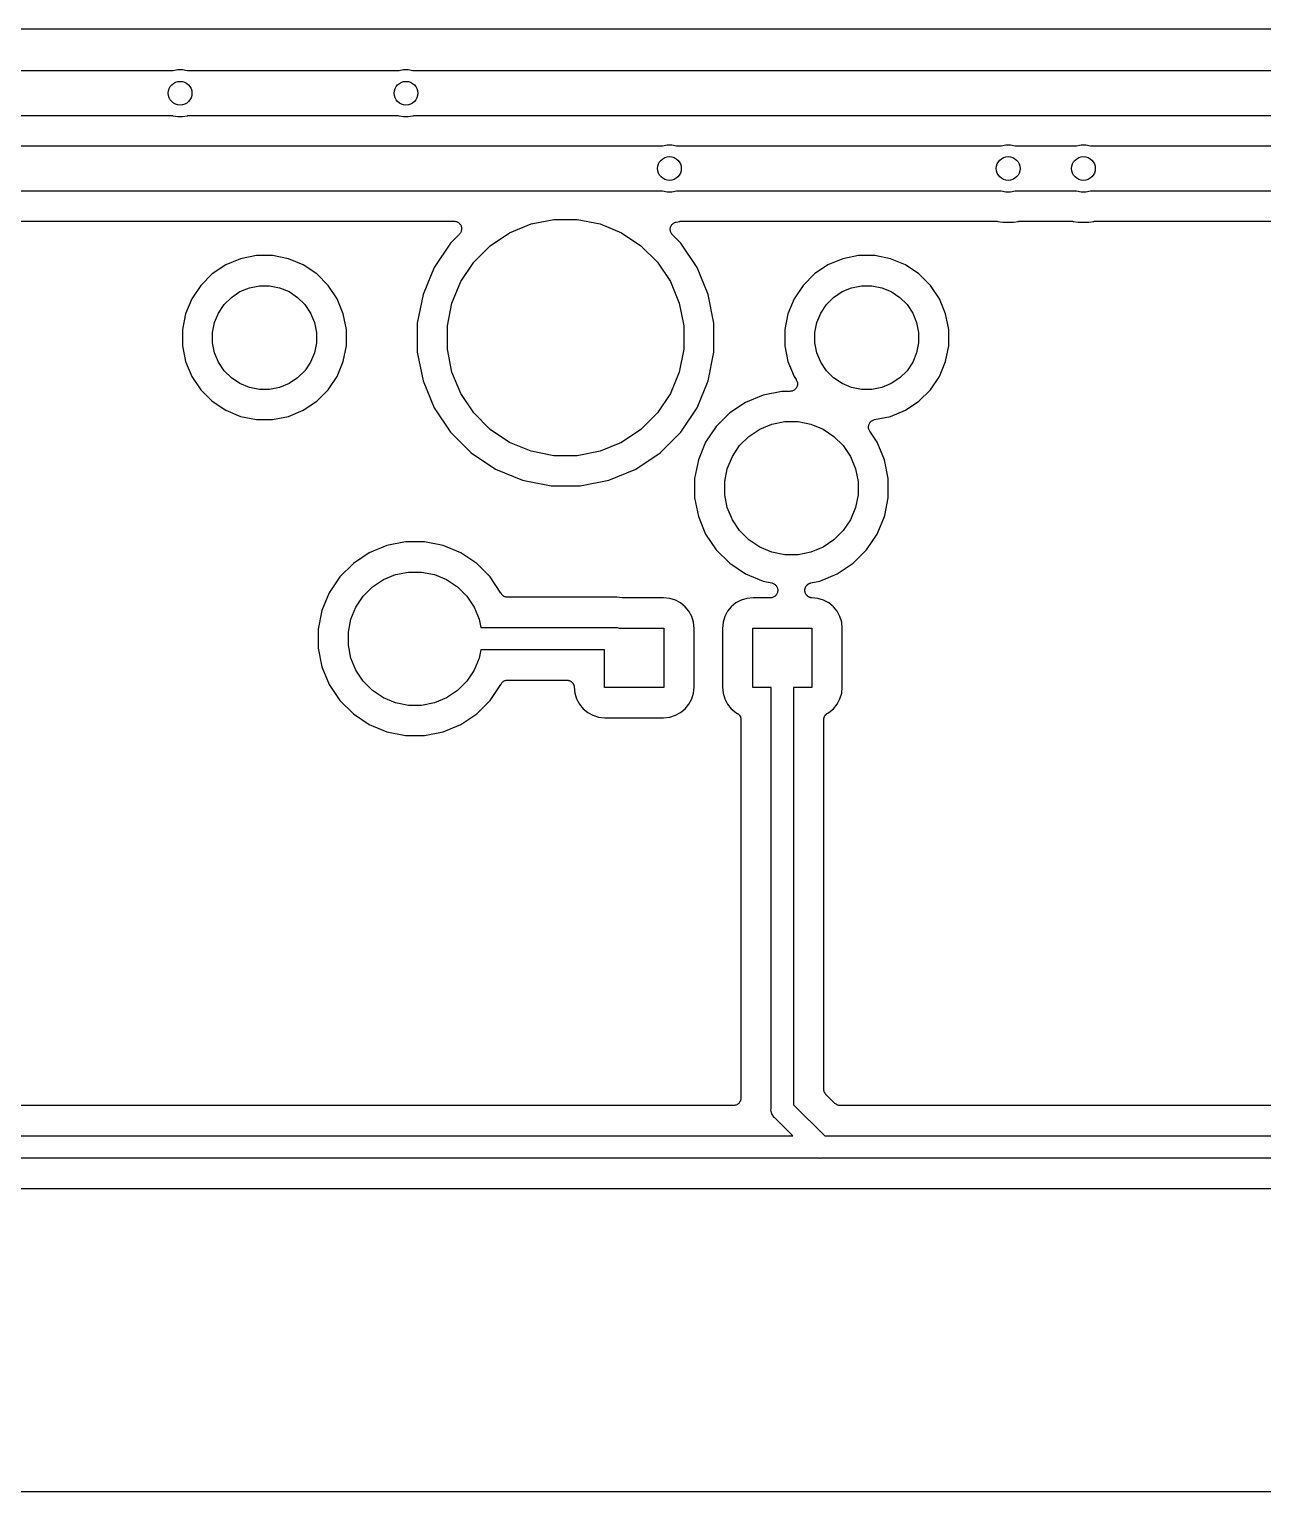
# Model space of a CAD drawing. Extents: x 1.17 to 5.78, y -4.25 to -1.3.
# Drawn here: x 3.475 to 4.294, y -4.254 to -3.283 of the extents above; entities that cross this region are included whole.
import ezdxf

# ---------------------------------------------------------------- set-up
doc = ezdxf.new("R2010")
doc.units = 0
doc.header["$MEASUREMENT"] = 0
doc.layers.add('BLACK', color=7, linetype='CONTINUOUS')

msp = doc.modelspace()

# ---------------------------------------------------------------- linework, layer by layer
at = {"layer": 'BLACK', "linetype": 'CONTINUOUS'}
for p, q in [((3.99963, -3.2825), (3.25037, -3.2825)), ((4, -3.28254), (3.99963, -3.2825)), ((4.00037, -3.2825), (4, -3.28254)), ((4.74963, -3.2825), (4.00037, -3.2825)), ((3.07994, -3.31), (3.57006, -3.31)), ((3.57006, -3.31), (3.57041, -3.30986)), ((3.57041, -3.30986), (3.57345, -3.30925)), ((3.57345, -3.30925), (3.57655, -3.30925)), ((3.57655, -3.30925), (3.57959, -3.30986)), ((3.57959, -3.30986), (3.57994, -3.31)), ((3.57994, -3.31), (3.72006, -3.31)), ((3.72006, -3.31), (3.72041, -3.30986)), ((3.72041, -3.30986), (3.72345, -3.30925)), ((3.72345, -3.30925), (3.72655, -3.30925)), ((3.72655, -3.30925), (3.72959, -3.30986)), ((3.72959, -3.30986), (3.72994, -3.31)), ((3.72994, -3.31), (4.32006, -3.31)), ((3.57006, -3.34), (3.07994, -3.34)), ((3.57041, -3.34014), (3.57006, -3.34)), ((3.57345, -3.34075), (3.57041, -3.34014)), ((3.57655, -3.34075), (3.57345, -3.34075)), ((3.57959, -3.34014), (3.57655, -3.34075)), ((3.57994, -3.34), (3.57959, -3.34014)), ((3.72006, -3.34), (3.57994, -3.34)), ((3.72041, -3.34014), (3.72006, -3.34)), ((3.72345, -3.34075), (3.72041, -3.34014)), ((3.72655, -3.34075), (3.72345, -3.34075)), ((3.72959, -3.34014), (3.72655, -3.34075)), ((3.72994, -3.34), (3.72959, -3.34014)), ((4.32006, -3.34), (3.72994, -3.34)), ((3.42994, -3.36), (3.89506, -3.36)), ((3.89506, -3.36), (3.89541, -3.35986)), ((3.89541, -3.35986), (3.89845, -3.35925)), ((3.89845, -3.35925), (3.90155, -3.35925)), ((3.90155, -3.35925), (3.90459, -3.35986)), ((3.90459, -3.35986), (3.90494, -3.36)), ((3.90494, -3.36), (4.12006, -3.36)), ((4.12006, -3.36), (4.12041, -3.35986)), ((4.12041, -3.35986), (4.12345, -3.35925)), ((4.12345, -3.35925), (4.12655, -3.35925)), ((4.12655, -3.35925), (4.12959, -3.35986)), ((4.12959, -3.35986), (4.12994, -3.36)), ((4.12994, -3.36), (4.17006, -3.36)), ((4.17006, -3.36), (4.17041, -3.35986)), ((4.17041, -3.35986), (4.17345, -3.35925)), ((4.17345, -3.35925), (4.17655, -3.35925)), ((4.17655, -3.35925), (4.17959, -3.35986)), ((4.17959, -3.35986), (4.17994, -3.36)), ((4.17994, -3.36), (4.64506, -3.36)), ((3.89506, -3.39), (3.42994, -3.39)), ((3.89541, -3.39014), (3.89506, -3.39)), ((3.89845, -3.39075), (3.89541, -3.39014)), ((3.90459, -3.39014), (3.90155, -3.39075)), ((3.90494, -3.39), (3.90459, -3.39014)), ((4.12006, -3.39), (3.90494, -3.39)), ((4.12041, -3.39014), (4.12006, -3.39)), ((4.12345, -3.39075), (4.12041, -3.39014)), ((4.12959, -3.39014), (4.12655, -3.39075)), ((4.12994, -3.39), (4.12959, -3.39014)), ((4.17006, -3.39), (4.12994, -3.39)), ((4.17041, -3.39014), (4.17006, -3.39)), ((4.17345, -3.39075), (4.17041, -3.39014)), ((4.17959, -3.39014), (4.17655, -3.39075)), ((4.17994, -3.39), (4.17959, -3.39014)), ((4.64506, -3.39), (4.17994, -3.39)), ((3.90155, -3.39075), (3.89845, -3.39075)), ((4.12655, -3.39075), (4.12345, -3.39075)), ((4.17655, -3.39075), (4.17345, -3.39075)), ((3.43277, -3.41), (3.75701, -3.41)), ((3.75701, -3.41), (3.75706, -3.41)), ((3.75706, -3.41), (3.75706, -3.41)), ((3.75706, -3.41), (3.75706, -3.41)), ((3.75706, -3.41), (3.75708, -3.41)), ((3.75708, -3.41), (3.75756, -3.41005)), ((3.80814, -3.41186), (3.82331, -3.40884)), ((3.82331, -3.40884), (3.83877, -3.40884)), ((3.83877, -3.40884), (3.85394, -3.41186)), ((3.90732, -3.41004), (3.90777, -3.41)), ((3.90777, -3.41), (4.11723, -3.41)), ((4.11723, -3.41), (4.11723, -3.41)), ((4.11723, -3.41), (4.11723, -3.41)), ((4.11723, -3.41), (4.11723, -3.41)), ((4.11723, -3.41), (4.1173, -3.41)), ((4.1173, -3.41), (4.11775, -3.41005)), ((4.13232, -3.41004), (4.13277, -3.41)), ((4.13277, -3.41), (4.16723, -3.41)), ((4.16723, -3.41), (4.16723, -3.41)), ((4.16723, -3.41), (4.16723, -3.41)), ((4.16723, -3.41), (4.16723, -3.41)), ((4.16723, -3.41), (4.1673, -3.41)), ((4.1673, -3.41), (4.16775, -3.41005)), ((4.18232, -3.41004), (4.18277, -3.41)), ((4.18277, -3.41), (4.64223, -3.41)), ((3.76055, -3.41854), (3.75453, -3.42455)), ((3.75756, -3.41005), (3.75803, -3.41011)), ((3.75803, -3.41011), (3.75804, -3.41011)), ((3.75804, -3.41011), (3.75805, -3.41011)), ((3.75805, -3.41011), (3.75851, -3.41025)), ((3.75851, -3.41025), (3.75897, -3.4104)), ((3.75897, -3.4104), (3.75897, -3.4104)), ((3.75897, -3.4104), (3.75898, -3.4104)), ((3.75898, -3.4104), (3.7594, -3.41063)), ((3.7594, -3.41063), (3.75982, -3.41086)), ((3.75982, -3.41086), (3.75983, -3.41087)), ((3.75983, -3.41087), (3.75984, -3.41087)), ((3.75984, -3.41087), (3.7602, -3.41118)), ((3.7602, -3.41118), (3.76057, -3.41149)), ((3.76085, -3.41816), (3.76055, -3.41854)), ((3.76057, -3.41149), (3.76058, -3.4115)), ((3.76058, -3.4115), (3.76058, -3.4115)), ((3.76058, -3.4115), (3.76088, -3.41187)), ((3.76116, -3.4178), (3.76085, -3.41816)), ((3.76088, -3.41187), (3.76119, -3.41225)), ((3.76117, -3.41778), (3.76116, -3.41779)), ((3.76116, -3.41779), (3.76116, -3.4178)), ((3.76139, -3.41736), (3.76117, -3.41778)), ((3.76119, -3.41225), (3.76119, -3.41226)), ((3.76119, -3.41226), (3.7612, -3.41226)), ((3.7612, -3.41226), (3.76141, -3.41268)), ((3.76162, -3.41694), (3.76139, -3.41736)), ((3.76141, -3.41268), (3.76164, -3.41311)), ((3.76163, -3.41692), (3.76162, -3.41693)), ((3.76162, -3.41693), (3.76162, -3.41694)), ((3.76177, -3.41646), (3.76163, -3.41692)), ((3.76164, -3.41311), (3.76164, -3.41312)), ((3.76164, -3.41312), (3.76165, -3.41313)), ((3.76165, -3.41313), (3.76178, -3.41358)), ((3.76191, -3.41601), (3.76177, -3.41646)), ((3.76178, -3.41358), (3.76192, -3.41405)), ((3.76196, -3.41551), (3.76191, -3.41599)), ((3.76191, -3.41599), (3.76191, -3.416)), ((3.76191, -3.416), (3.76191, -3.41601)), ((3.76192, -3.41405), (3.76192, -3.41405)), ((3.76192, -3.41405), (3.76192, -3.41406)), ((3.76192, -3.41406), (3.76197, -3.41454)), ((3.76201, -3.41503), (3.76196, -3.41551)), ((3.76197, -3.41454), (3.76201, -3.41502)), ((3.76201, -3.41502), (3.76201, -3.41503)), ((3.76201, -3.41503), (3.76201, -3.41503)), ((3.781, -3.42637), (3.79386, -3.41778)), ((3.79386, -3.41778), (3.80814, -3.41186)), ((3.85394, -3.41186), (3.86822, -3.41778)), ((3.86822, -3.41778), (3.88108, -3.42637)), ((3.90052, -3.4154), (3.90057, -3.41493)), ((3.90052, -3.41541), (3.90052, -3.4154)), ((3.90052, -3.41542), (3.90052, -3.41541)), ((3.90056, -3.4159), (3.90052, -3.41542)), ((3.9006, -3.41637), (3.90056, -3.4159)), ((3.90057, -3.41493), (3.90062, -3.41445)), ((3.9006, -3.41638), (3.9006, -3.41637)), ((3.90061, -3.41639), (3.9006, -3.41638)), ((3.90074, -3.41684), (3.90061, -3.41639)), ((3.90062, -3.41443), (3.90076, -3.41398)), ((3.90062, -3.41444), (3.90062, -3.41443)), ((3.90062, -3.41445), (3.90062, -3.41444)), ((3.90087, -3.41731), (3.90074, -3.41684)), ((3.90076, -3.41398), (3.9009, -3.41352)), ((3.90088, -3.41732), (3.90087, -3.41731)), ((3.90088, -3.41733), (3.90088, -3.41732)), ((3.9011, -3.41774), (3.90088, -3.41733)), ((3.9009, -3.41352), (3.90091, -3.41351)), ((3.90091, -3.4135), (3.90114, -3.41308)), ((3.90091, -3.41351), (3.90091, -3.4135)), ((3.90132, -3.41817), (3.9011, -3.41774)), ((3.90114, -3.41308), (3.90137, -3.41266)), ((3.90133, -3.41818), (3.90132, -3.41817)), ((3.90133, -3.41819), (3.90133, -3.41818)), ((3.90163, -3.41856), (3.90133, -3.41819)), ((3.90137, -3.41266), (3.90138, -3.41265)), ((3.90138, -3.41264), (3.90169, -3.41227)), ((3.90138, -3.41265), (3.90138, -3.41264)), ((3.90193, -3.41893), (3.90163, -3.41856)), ((3.90169, -3.41227), (3.90199, -3.4119)), ((3.90195, -3.41895), (3.90193, -3.41893)), ((3.90198, -3.41898), (3.90195, -3.41895)), ((3.90195, -3.41895), (3.90195, -3.41895)), ((3.90195, -3.41895), (3.90195, -3.41895)), ((3.90755, -3.42455), (3.90198, -3.41898)), ((3.90199, -3.4119), (3.902, -3.4119)), ((3.902, -3.4119), (3.90201, -3.41189)), ((3.90201, -3.41189), (3.90238, -3.41158)), ((3.90238, -3.41158), (3.90275, -3.41129)), ((3.90275, -3.41128), (3.90276, -3.41127)), ((3.90275, -3.41129), (3.90275, -3.41128)), ((3.90276, -3.41127), (3.90319, -3.41105)), ((3.90319, -3.41105), (3.90361, -3.41083)), ((3.90361, -3.41083), (3.90362, -3.41082)), ((3.90362, -3.41082), (3.90363, -3.41082)), ((3.90363, -3.41082), (3.90408, -3.41069)), ((3.90408, -3.41069), (3.90454, -3.41055)), ((3.90454, -3.41055), (3.9068, -3.4101)), ((3.9068, -3.4101), (3.90687, -3.41008)), ((3.9068, -3.4101), (3.9068, -3.4101)), ((3.9068, -3.4101), (3.9068, -3.4101)), ((3.9068, -3.4101), (3.9068, -3.4101)), ((3.90687, -3.41008), (3.90732, -3.41004)), ((4.11775, -3.41005), (4.1182, -3.4101)), ((4.1182, -3.4101), (4.12148, -3.41075)), ((4.12148, -3.41075), (4.12852, -3.41075)), ((4.12852, -3.41075), (4.1318, -3.4101)), ((4.1318, -3.4101), (4.13187, -3.41008)), ((4.1318, -3.4101), (4.1318, -3.4101)), ((4.1318, -3.4101), (4.1318, -3.4101)), ((4.13187, -3.41008), (4.13232, -3.41004)), ((4.16775, -3.41005), (4.1682, -3.4101)), ((4.1682, -3.4101), (4.17148, -3.41075)), ((4.17148, -3.41075), (4.17852, -3.41075)), ((4.17852, -3.41075), (4.1818, -3.4101)), ((4.1818, -3.4101), (4.18187, -3.41008)), ((4.1818, -3.4101), (4.1818, -3.4101)), ((4.1818, -3.4101), (4.1818, -3.4101)), ((4.18187, -3.41008), (4.18232, -3.41004)), ((3.75453, -3.42455), (3.74375, -3.44069)), ((3.77006, -3.4373), (3.781, -3.42637)), ((3.88108, -3.42637), (3.89201, -3.4373)), ((3.91833, -3.44069), (3.90755, -3.42455)), ((3.60525, -3.43909), (3.59633, -3.44505)), ((3.61516, -3.43499), (3.60525, -3.43909)), ((3.62568, -3.43289), (3.61516, -3.43499)), ((3.6364, -3.43289), (3.62568, -3.43289)), ((3.64692, -3.43499), (3.6364, -3.43289)), ((3.65683, -3.43909), (3.64692, -3.43499)), ((3.66575, -3.44505), (3.65683, -3.43909)), ((3.76147, -3.45016), (3.77006, -3.4373)), ((3.89201, -3.4373), (3.90061, -3.45016)), ((4.00525, -3.43909), (3.99633, -3.44505)), ((4.01516, -3.43499), (4.00525, -3.43909)), ((4.02568, -3.43289), (4.01516, -3.43499)), ((4.0364, -3.43289), (4.02568, -3.43289)), ((4.04692, -3.43499), (4.0364, -3.43289)), ((4.05683, -3.43909), (4.04692, -3.43499)), ((4.06575, -3.44505), (4.05683, -3.43909)), ((3.59633, -3.44505), (3.58875, -3.45263)), ((3.67333, -3.45263), (3.66575, -3.44505)), ((3.74375, -3.44069), (3.73632, -3.45861)), ((3.92575, -3.45861), (3.91833, -3.44069)), ((3.99633, -3.44505), (3.98875, -3.45263)), ((4.07333, -3.45263), (4.06575, -3.44505)), ((3.58875, -3.45263), (3.58279, -3.46155)), ((3.60908, -3.46059), (3.61472, -3.45682)), ((3.61472, -3.45682), (3.62099, -3.45422)), ((3.62099, -3.45422), (3.62765, -3.45289)), ((3.62765, -3.45289), (3.63443, -3.45289)), ((3.63443, -3.45289), (3.64109, -3.45422)), ((3.64109, -3.45422), (3.64736, -3.45682)), ((3.64736, -3.45682), (3.653, -3.46059)), ((3.67929, -3.46155), (3.67333, -3.45263)), ((3.73632, -3.45861), (3.73254, -3.47764)), ((3.75556, -3.46445), (3.76147, -3.45016)), ((3.90061, -3.45016), (3.90652, -3.46445)), ((3.92954, -3.47764), (3.92575, -3.45861)), ((3.98875, -3.45263), (3.98279, -3.46155)), ((4.00908, -3.46059), (4.01472, -3.45682)), ((4.01472, -3.45682), (4.02099, -3.45422)), ((4.02099, -3.45422), (4.02765, -3.45289)), ((4.02765, -3.45289), (4.03443, -3.45289)), ((4.03443, -3.45289), (4.04109, -3.45422)), ((4.04109, -3.45422), (4.04736, -3.45682)), ((4.04736, -3.45682), (4.053, -3.46059)), ((4.07929, -3.46155), (4.07333, -3.45263)), ((3.58279, -3.46155), (3.57868, -3.47146)), ((3.60051, -3.47103), (3.60428, -3.46538)), ((3.60428, -3.46538), (3.60908, -3.46059)), ((3.653, -3.46059), (3.6578, -3.46538)), ((3.6578, -3.46538), (3.66157, -3.47103)), ((3.6834, -3.47146), (3.67929, -3.46155)), ((3.75254, -3.47961), (3.75556, -3.46445)), ((3.90652, -3.46445), (3.90954, -3.47961)), ((3.98279, -3.46155), (3.97868, -3.47146)), ((4.00051, -3.47103), (4.00428, -3.46538)), ((4.00428, -3.46538), (4.00908, -3.46059)), ((4.053, -3.46059), (4.0578, -3.46538)), ((4.0578, -3.46538), (4.06157, -3.47103)), ((4.0834, -3.47146), (4.07929, -3.46155)), ((3.57868, -3.47146), (3.57659, -3.48198)), ((3.59659, -3.48395), (3.59791, -3.4773)), ((3.59791, -3.4773), (3.60051, -3.47103)), ((3.66157, -3.47103), (3.66416, -3.4773)), ((3.66416, -3.4773), (3.66549, -3.48395)), ((3.68549, -3.48198), (3.6834, -3.47146)), ((3.73254, -3.47764), (3.73254, -3.49704)), ((3.92954, -3.49704), (3.92954, -3.47764)), ((3.97868, -3.47146), (3.97659, -3.48198)), ((3.99659, -3.48395), (3.99791, -3.4773)), ((3.99791, -3.4773), (4.00051, -3.47103)), ((4.06157, -3.47103), (4.06416, -3.4773)), ((4.06416, -3.4773), (4.06549, -3.48395)), ((4.08549, -3.48198), (4.0834, -3.47146)), ((3.57659, -3.48198), (3.57659, -3.49271)), ((3.59659, -3.49074), (3.59659, -3.48395)), ((3.66549, -3.48395), (3.66549, -3.49074)), ((3.68549, -3.49271), (3.68549, -3.48198)), ((3.75254, -3.49507), (3.75254, -3.47961)), ((3.90954, -3.47961), (3.90954, -3.49507)), ((3.97659, -3.48198), (3.97659, -3.49271)), ((3.99659, -3.49074), (3.99659, -3.48395)), ((4.06549, -3.48395), (4.06549, -3.49074)), ((4.08549, -3.49271), (4.08549, -3.48198)), ((3.57659, -3.49271), (3.57868, -3.50323)), ((3.59791, -3.49739), (3.59659, -3.49074)), ((3.60051, -3.50366), (3.59791, -3.49739)), ((3.66416, -3.49739), (3.66157, -3.50366)), ((3.66549, -3.49074), (3.66416, -3.49739)), ((3.6834, -3.50323), (3.68549, -3.49271)), ((3.73254, -3.49704), (3.73632, -3.51607)), ((3.75556, -3.51024), (3.75254, -3.49507)), ((3.90954, -3.49507), (3.90652, -3.51024)), ((3.92575, -3.51607), (3.92954, -3.49704)), ((3.97659, -3.49271), (3.97868, -3.50323)), ((3.99791, -3.49739), (3.99659, -3.49074)), ((4.00051, -3.50366), (3.99791, -3.49739)), ((4.06416, -3.49739), (4.06157, -3.50366)), ((4.06549, -3.49074), (4.06416, -3.49739)), ((4.0834, -3.50323), (4.08549, -3.49271)), ((3.57868, -3.50323), (3.58279, -3.51313)), ((3.60428, -3.5093), (3.60051, -3.50366)), ((3.66157, -3.50366), (3.6578, -3.5093)), ((3.67929, -3.51313), (3.6834, -3.50323)), ((3.97868, -3.50323), (3.98279, -3.51313)), ((4.00428, -3.5093), (4.00051, -3.50366)), ((4.06157, -3.50366), (4.0578, -3.5093)), ((4.07929, -3.51313), (4.0834, -3.50323)), ((3.58279, -3.51313), (3.58875, -3.52205)), ((3.60908, -3.5141), (3.60428, -3.5093)), ((3.61472, -3.51787), (3.60908, -3.5141)), ((3.653, -3.5141), (3.64736, -3.51787)), ((3.6578, -3.5093), (3.653, -3.5141)), ((3.67333, -3.52205), (3.67929, -3.51313)), ((3.73632, -3.51607), (3.74375, -3.534)), ((3.76147, -3.52453), (3.75556, -3.51024)), ((3.90652, -3.51024), (3.90061, -3.52453)), ((3.91833, -3.534), (3.92575, -3.51607)), ((3.98279, -3.51313), (3.98422, -3.51527)), ((3.98422, -3.51527), (3.98424, -3.51531)), ((3.98424, -3.51531), (3.98424, -3.51531)), ((3.98424, -3.51531), (3.98424, -3.51532)), ((3.98424, -3.51532), (3.98426, -3.51533)), ((3.98426, -3.51533), (3.98448, -3.51576)), ((3.98448, -3.51576), (3.9847, -3.51618)), ((3.9847, -3.51618), (3.9847, -3.51619)), ((3.9847, -3.51619), (3.9847, -3.5162)), ((3.9847, -3.5162), (3.98484, -3.51666)), ((3.98484, -3.51666), (3.98497, -3.51712)), ((4.00908, -3.5141), (4.00428, -3.5093)), ((4.01472, -3.51787), (4.00908, -3.5141)), ((4.053, -3.5141), (4.04736, -3.51787)), ((4.0578, -3.5093), (4.053, -3.5141)), ((4.07333, -3.52205), (4.07929, -3.51313)), ((3.58875, -3.52205), (3.59633, -3.52964)), ((3.62099, -3.52047), (3.61472, -3.51787)), ((3.62765, -3.52179), (3.62099, -3.52047)), ((3.63443, -3.52179), (3.62765, -3.52179)), ((3.64109, -3.52047), (3.63443, -3.52179)), ((3.64736, -3.51787), (3.64109, -3.52047)), ((3.66575, -3.52964), (3.67333, -3.52205)), ((3.77006, -3.53738), (3.76147, -3.52453)), ((3.90061, -3.52453), (3.89201, -3.53738)), ((3.96229, -3.52552), (3.95059, -3.53037)), ((3.97471, -3.52305), (3.96229, -3.52552)), ((3.98006, -3.52305), (3.97471, -3.52305)), ((3.98054, -3.52301), (3.98006, -3.52305)), ((3.98101, -3.52296), (3.98054, -3.52301)), ((3.98102, -3.52296), (3.98101, -3.52296)), ((3.98103, -3.52296), (3.98102, -3.52296)), ((3.98149, -3.52282), (3.98103, -3.52296)), ((3.98194, -3.52268), (3.98149, -3.52282)), ((3.98195, -3.52268), (3.98194, -3.52268)), ((3.98196, -3.52267), (3.98195, -3.52268)), ((3.98239, -3.52245), (3.98196, -3.52267)), ((3.98281, -3.52223), (3.98239, -3.52245)), ((3.98282, -3.52222), (3.98281, -3.52223)), ((3.98283, -3.52222), (3.98282, -3.52222)), ((3.9832, -3.52191), (3.98283, -3.52222)), ((3.98357, -3.52162), (3.9832, -3.52191)), ((3.98358, -3.5216), (3.98357, -3.52161)), ((3.98357, -3.52161), (3.98357, -3.52162)), ((3.98389, -3.52123), (3.98358, -3.5216)), ((3.98419, -3.52087), (3.98389, -3.52123)), ((3.9842, -3.52086), (3.98419, -3.52087)), ((3.98443, -3.52043), (3.9842, -3.52085)), ((3.9842, -3.52085), (3.9842, -3.52086)), ((3.98466, -3.52001), (3.98443, -3.52043)), ((3.98467, -3.51999), (3.98466, -3.52)), ((3.98466, -3.52), (3.98466, -3.52001)), ((3.98481, -3.51953), (3.98467, -3.51999)), ((3.98495, -3.51908), (3.98481, -3.51953)), ((3.98496, -3.51906), (3.98495, -3.51907)), ((3.98495, -3.51907), (3.98495, -3.51908)), ((3.98501, -3.51858), (3.98496, -3.51906)), ((3.98497, -3.51712), (3.98497, -3.51713)), ((3.98497, -3.51713), (3.98498, -3.51714)), ((3.98498, -3.51714), (3.98502, -3.51761)), ((3.98506, -3.51811), (3.98501, -3.51858)), ((3.98502, -3.51761), (3.98506, -3.51809)), ((3.98506, -3.51809), (3.98506, -3.5181)), ((3.98506, -3.5181), (3.98506, -3.51811)), ((4.02099, -3.52047), (4.01472, -3.51787)), ((4.02765, -3.52179), (4.02099, -3.52047)), ((4.03443, -3.52179), (4.02765, -3.52179)), ((4.04109, -3.52047), (4.03443, -3.52179)), ((4.04736, -3.51787), (4.04109, -3.52047)), ((4.06575, -3.52964), (4.07333, -3.52205)), ((3.59633, -3.52964), (3.60525, -3.5356)), ((3.60525, -3.5356), (3.61516, -3.5397)), ((3.64692, -3.5397), (3.65683, -3.5356)), ((3.65683, -3.5356), (3.66575, -3.52964)), ((3.74375, -3.534), (3.75453, -3.55013)), ((3.90755, -3.55013), (3.91833, -3.534)), ((3.95059, -3.53037), (3.94006, -3.53741)), ((4.04692, -3.5397), (4.05683, -3.5356)), ((4.05683, -3.5356), (4.06575, -3.52964)), ((3.61516, -3.5397), (3.62568, -3.54179)), ((3.62568, -3.54179), (3.6364, -3.54179)), ((3.6364, -3.54179), (3.64692, -3.5397)), ((3.781, -3.54832), (3.77006, -3.53738)), ((3.89201, -3.53738), (3.88108, -3.54832)), ((3.94006, -3.53741), (3.9311, -3.54636)), ((3.96006, -3.54809), (3.96812, -3.54475)), ((3.96812, -3.54475), (3.97668, -3.54305)), ((3.97668, -3.54305), (3.9854, -3.54305)), ((3.9854, -3.54305), (3.99396, -3.54475)), ((3.99396, -3.54475), (4.00202, -3.54809)), ((4.03229, -3.5462), (4.03234, -3.54572)), ((4.03234, -3.5457), (4.03248, -3.54525)), ((4.03234, -3.54571), (4.03234, -3.5457)), ((4.03234, -3.54572), (4.03234, -3.54571)), ((4.03248, -3.54525), (4.03262, -3.54479)), ((4.03262, -3.54479), (4.03263, -3.54478)), ((4.03263, -3.54477), (4.03286, -3.54435)), ((4.03263, -3.54478), (4.03263, -3.54477)), ((4.03286, -3.54435), (4.03309, -3.54393)), ((4.03309, -3.54393), (4.0331, -3.54392)), ((4.0331, -3.54391), (4.03341, -3.54355)), ((4.0331, -3.54392), (4.0331, -3.54391)), ((4.03341, -3.54355), (4.03371, -3.54318)), ((4.03371, -3.54318), (4.03372, -3.54317)), ((4.03372, -3.54317), (4.03373, -3.54316)), ((4.03373, -3.54316), (4.0341, -3.54286)), ((4.0341, -3.54286), (4.03446, -3.54256)), ((4.03446, -3.54256), (4.03448, -3.54256)), ((4.03448, -3.54256), (4.03449, -3.54255)), ((4.03449, -3.54255), (4.03491, -3.54233)), ((4.03491, -3.54233), (4.03533, -3.5421)), ((4.03533, -3.5421), (4.03534, -3.5421)), ((4.03534, -3.5421), (4.03535, -3.54209)), ((4.03535, -3.54209), (4.0358, -3.54196)), ((4.0358, -3.54196), (4.03626, -3.54182)), ((4.03626, -3.54182), (4.04692, -3.5397)), ((3.75453, -3.55013), (3.76825, -3.56385)), ((3.79386, -3.55691), (3.781, -3.54832)), ((3.88108, -3.54832), (3.86822, -3.55691)), ((3.89383, -3.56385), (3.90755, -3.55013)), ((3.9311, -3.54636), (3.92406, -3.55689)), ((3.94664, -3.55911), (3.95281, -3.55294)), ((3.95281, -3.55294), (3.96006, -3.54809)), ((4.00202, -3.54809), (4.00927, -3.55294)), ((4.00927, -3.55294), (4.01544, -3.55911)), ((4.03223, -3.54667), (4.03229, -3.5462)), ((4.03224, -3.54668), (4.03223, -3.54667)), ((4.03223, -3.54669), (4.03224, -3.54668)), ((4.03228, -3.54717), (4.03223, -3.54669)), ((4.03232, -3.54764), (4.03228, -3.54717)), ((4.03232, -3.54765), (4.03232, -3.54764)), ((4.03232, -3.54767), (4.03232, -3.54765)), ((4.03246, -3.54812), (4.03232, -3.54767)), ((4.03259, -3.54858), (4.03246, -3.54812)), ((4.0326, -3.54859), (4.03259, -3.54858)), ((4.0326, -3.5486), (4.0326, -3.54859)), ((4.03282, -3.54901), (4.0326, -3.5486)), ((4.03304, -3.54944), (4.03282, -3.54901)), ((4.03305, -3.54947), (4.03304, -3.54944)), ((4.03308, -3.5495), (4.03305, -3.54947)), ((4.03305, -3.54947), (4.03305, -3.54947)), ((4.03305, -3.54947), (4.03305, -3.54947)), ((4.03801, -3.55689), (4.03308, -3.5495)), ((3.76825, -3.56385), (3.78438, -3.57463)), ((3.80814, -3.56283), (3.79386, -3.55691)), ((3.82331, -3.56584), (3.80814, -3.56283)), ((3.85394, -3.56283), (3.83877, -3.56584)), ((3.86822, -3.55691), (3.85394, -3.56283)), ((3.8777, -3.57463), (3.89383, -3.56385)), ((3.92406, -3.55689), (3.91922, -3.56859)), ((3.94179, -3.56636), (3.94664, -3.55911)), ((4.01544, -3.55911), (4.02029, -3.56636)), ((4.04286, -3.56859), (4.03801, -3.55689)), ((3.78438, -3.57463), (3.80231, -3.58206)), ((3.83877, -3.56584), (3.82331, -3.56584)), ((3.85977, -3.58206), (3.8777, -3.57463)), ((3.91922, -3.56859), (3.91675, -3.58101)), ((3.93675, -3.58298), (3.93845, -3.57442)), ((3.93845, -3.57442), (3.94179, -3.56636)), ((4.02029, -3.56636), (4.02363, -3.57442)), ((4.02363, -3.57442), (4.02533, -3.58298)), ((4.04533, -3.58101), (4.04286, -3.56859)), ((3.80231, -3.58206), (3.82134, -3.58584)), ((3.84074, -3.58584), (3.85977, -3.58206)), ((3.91675, -3.58101), (3.91675, -3.59368)), ((3.93675, -3.59171), (3.93675, -3.58298)), ((4.02533, -3.58298), (4.02533, -3.59171)), ((4.04533, -3.59368), (4.04533, -3.58101)), ((3.82134, -3.58584), (3.84074, -3.58584)), ((3.91675, -3.59368), (3.91922, -3.6061)), ((3.93845, -3.60026), (3.93675, -3.59171)), ((4.02533, -3.59171), (4.02363, -3.60026)), ((4.04298, -3.6055), (4.04533, -3.59368)), ((3.94179, -3.60832), (3.93845, -3.60026)), ((4.02363, -3.60026), (4.02029, -3.60832)), ((3.91922, -3.6061), (3.92406, -3.6178)), ((3.94664, -3.61558), (3.94179, -3.60832)), ((4.02029, -3.60832), (4.01544, -3.61558)), ((4.03801, -3.6178), (4.04286, -3.6061)), ((4.04286, -3.6061), (4.04298, -3.6055)), ((4.04298, -3.6055), (4.04298, -3.6055)), ((3.72471, -3.62305), (3.71229, -3.62552)), ((3.73737, -3.62305), (3.72471, -3.62305)), ((3.74979, -3.62552), (3.73737, -3.62305)), ((3.92406, -3.6178), (3.9311, -3.62833)), ((3.95281, -3.62175), (3.94664, -3.61558)), ((3.96006, -3.62659), (3.95281, -3.62175)), ((4.00927, -3.62175), (4.00202, -3.62659)), ((4.01544, -3.61558), (4.00927, -3.62175)), ((4.03098, -3.62833), (4.03801, -3.6178)), ((3.70059, -3.63037), (3.69006, -3.63741)), ((3.71229, -3.62552), (3.70059, -3.63037)), ((3.76149, -3.63037), (3.74979, -3.62552)), ((3.77202, -3.63741), (3.76149, -3.63037)), ((3.9311, -3.62833), (3.94006, -3.63728)), ((3.96812, -3.62993), (3.96006, -3.62659)), ((3.97668, -3.63163), (3.96812, -3.62993)), ((3.9854, -3.63163), (3.97668, -3.63163)), ((3.99396, -3.62993), (3.9854, -3.63163)), ((4.00202, -3.62659), (3.99396, -3.62993)), ((4.02202, -3.63728), (4.03098, -3.62833)), ((3.69006, -3.63741), (3.6811, -3.64636)), ((3.71812, -3.64475), (3.72668, -3.64305)), ((3.72668, -3.64305), (3.7354, -3.64305)), ((3.7354, -3.64305), (3.74396, -3.64475)), ((3.78098, -3.64636), (3.77202, -3.63741)), ((3.94006, -3.63728), (3.95059, -3.64432)), ((4.01149, -3.64432), (4.02202, -3.63728)), ((3.6811, -3.64636), (3.67406, -3.65689)), ((3.70281, -3.65294), (3.71006, -3.64809)), ((3.71006, -3.64809), (3.71812, -3.64475)), ((3.74396, -3.64475), (3.75202, -3.64809)), ((3.75202, -3.64809), (3.75927, -3.65294)), ((3.78809, -3.65701), (3.78098, -3.64636)), ((3.95059, -3.64432), (3.96229, -3.64916)), ((3.96229, -3.64916), (3.96795, -3.65029)), ((3.96795, -3.65029), (3.96801, -3.6503)), ((3.96801, -3.6503), (3.96801, -3.6503)), ((3.96801, -3.6503), (3.96801, -3.6503)), ((3.96801, -3.6503), (3.96802, -3.6503)), ((3.96802, -3.6503), (3.96849, -3.65045)), ((3.96849, -3.65045), (3.96894, -3.6506)), ((3.96894, -3.6506), (3.96894, -3.6506)), ((3.96894, -3.6506), (3.96895, -3.6506)), ((3.96895, -3.6506), (3.96938, -3.65084)), ((3.96938, -3.65084), (3.9698, -3.65107)), ((3.9698, -3.65107), (3.9698, -3.65107)), ((3.9698, -3.65107), (3.9698, -3.65107)), ((3.9698, -3.65107), (3.97017, -3.65138)), ((3.97017, -3.65138), (3.97054, -3.6517)), ((3.97054, -3.6517), (3.97055, -3.6517)), ((3.97055, -3.6517), (3.97055, -3.6517)), ((3.97055, -3.6517), (3.97084, -3.65206)), ((3.97084, -3.65206), (3.97116, -3.65246)), ((3.97116, -3.65246), (3.97116, -3.65246)), ((3.97116, -3.65246), (3.97116, -3.65246)), ((3.97116, -3.65246), (3.97138, -3.65288)), ((3.97138, -3.65288), (3.97161, -3.65332)), ((3.99047, -3.65307), (3.99057, -3.65284)), ((3.99057, -3.65284), (3.9907, -3.65264)), ((3.9907, -3.65264), (3.99082, -3.65243)), ((3.99082, -3.65243), (3.99098, -3.65224)), ((3.99098, -3.65224), (3.99112, -3.65203)), ((3.99112, -3.65203), (3.99129, -3.65186)), ((3.99129, -3.65186), (3.99144, -3.65168)), ((3.99144, -3.65168), (3.99163, -3.65152)), ((3.99163, -3.65152), (3.99181, -3.65135)), ((3.99181, -3.65135), (3.99201, -3.65121)), ((3.99201, -3.65121), (3.9922, -3.65106)), ((3.9922, -3.65106), (3.99242, -3.65094)), ((3.99242, -3.65094), (3.99262, -3.65081)), ((3.99262, -3.65081), (3.99284, -3.65071)), ((3.99284, -3.65071), (3.99306, -3.6506)), ((3.99306, -3.6506), (3.99329, -3.65053)), ((3.99329, -3.65053), (3.99352, -3.65043)), ((3.99352, -3.65043), (3.99376, -3.65039)), ((3.99376, -3.65039), (3.99399, -3.65032)), ((3.99399, -3.65032), (3.99979, -3.64916)), ((3.99979, -3.64916), (4.01149, -3.64432)), ((3.67406, -3.65689), (3.66922, -3.66859)), ((3.69179, -3.66636), (3.69664, -3.65911)), ((3.69664, -3.65911), (3.70281, -3.65294)), ((3.75927, -3.65294), (3.76544, -3.65911)), ((3.76544, -3.65911), (3.77029, -3.66636)), ((3.78818, -3.65717), (3.78809, -3.65701)), ((3.78839, -3.65758), (3.78818, -3.65717)), ((3.78841, -3.6576), (3.78839, -3.65758)), ((3.78842, -3.65762), (3.78841, -3.6576)), ((3.78871, -3.65797), (3.78842, -3.65762)), ((3.78901, -3.65834), (3.78871, -3.65797)), ((3.78902, -3.65836), (3.78901, -3.65834)), ((3.78904, -3.65837), (3.78902, -3.65836)), ((3.7894, -3.65867), (3.78904, -3.65837)), ((3.78975, -3.65897), (3.7894, -3.65867)), ((3.78977, -3.65898), (3.78975, -3.65897)), ((3.78979, -3.65899), (3.78977, -3.65898)), ((3.7902, -3.65921), (3.78979, -3.65899)), ((3.79061, -3.65944), (3.7902, -3.65921)), ((3.79063, -3.65945), (3.79061, -3.65944)), ((3.79065, -3.65946), (3.79063, -3.65945)), ((3.79109, -3.65959), (3.79065, -3.65946)), ((3.79154, -3.65973), (3.79109, -3.65959)), ((3.79156, -3.65974), (3.79154, -3.65973)), ((3.79158, -3.65974), (3.79156, -3.65974)), ((3.79204, -3.65979), (3.79158, -3.65974)), ((3.79251, -3.65984), (3.79204, -3.65979)), ((3.79255, -3.65984), (3.79251, -3.65984)), ((3.79258, -3.65984), (3.79255, -3.65984)), ((3.79255, -3.65984), (3.79255, -3.65984)), ((3.79255, -3.65984), (3.79255, -3.65984)), ((3.86232, -3.65984), (3.79258, -3.65984)), ((3.86253, -3.65982), (3.86232, -3.65984)), ((3.86274, -3.65983), (3.86253, -3.65982)), ((3.86281, -3.65982), (3.86274, -3.65983)), ((3.86392, -3.65971), (3.86281, -3.65982)), ((3.86502, -3.65982), (3.86392, -3.65971)), ((3.86858, -3.66017), (3.86502, -3.65982)), ((3.86502, -3.65982), (3.86502, -3.65982)), ((3.8688, -3.66017), (3.86858, -3.66017)), ((3.86901, -3.66019), (3.8688, -3.66017)), ((3.86907, -3.66019), (3.86901, -3.66019)), ((3.89601, -3.66019), (3.86907, -3.66019)), ((3.90018, -3.6606), (3.89601, -3.66019)), ((3.90395, -3.66175), (3.90018, -3.6606)), ((3.90743, -3.66361), (3.90395, -3.66175)), ((3.94762, -3.66175), (3.94415, -3.66361)), ((3.95139, -3.6606), (3.94762, -3.66175)), ((3.95556, -3.66019), (3.95139, -3.6606)), ((3.96697, -3.66019), (3.95556, -3.66019)), ((3.96747, -3.66015), (3.96697, -3.66019)), ((3.96794, -3.6601), (3.96747, -3.66015)), ((3.96841, -3.65996), (3.96794, -3.6601)), ((3.96794, -3.6601), (3.96794, -3.6601)), ((3.96794, -3.6601), (3.96794, -3.6601)), ((3.96887, -3.65982), (3.96841, -3.65996)), ((3.96888, -3.65982), (3.96887, -3.65982)), ((3.96887, -3.65982), (3.96887, -3.65982)), ((3.96931, -3.65959), (3.96888, -3.65982)), ((3.96973, -3.65936), (3.96931, -3.65959)), ((3.96974, -3.65936), (3.96973, -3.65936)), ((3.97013, -3.65904), (3.96974, -3.65936)), ((3.96974, -3.65936), (3.96974, -3.65936)), ((3.97049, -3.65874), (3.97013, -3.65904)), ((3.97081, -3.65836), (3.97049, -3.65874)), ((3.97049, -3.65874), (3.97049, -3.65874)), ((3.97049, -3.65874), (3.97049, -3.65874)), ((3.97111, -3.65799), (3.97081, -3.65836)), ((3.97112, -3.65799), (3.97111, -3.65799)), ((3.97136, -3.65755), (3.97112, -3.65799)), ((3.97112, -3.65799), (3.97112, -3.65799)), ((3.97158, -3.65714), (3.97136, -3.65755)), ((3.97174, -3.65663), (3.97158, -3.65713)), ((3.97158, -3.65713), (3.97158, -3.65713)), ((3.97158, -3.65713), (3.97158, -3.65714)), ((3.97161, -3.65332), (3.97161, -3.65332)), ((3.97161, -3.65332), (3.97161, -3.65332)), ((3.97161, -3.65332), (3.97174, -3.65378)), ((3.97174, -3.65378), (3.97188, -3.65426)), ((3.97187, -3.6562), (3.97174, -3.65663)), ((3.97192, -3.65567), (3.97187, -3.6562)), ((3.97187, -3.6562), (3.97187, -3.6562)), ((3.97187, -3.6562), (3.97187, -3.6562)), ((3.97188, -3.65426), (3.97188, -3.65426)), ((3.97188, -3.65426), (3.97188, -3.65426)), ((3.97188, -3.65426), (3.97192, -3.65469)), ((3.97192, -3.65469), (3.97197, -3.65523)), ((3.97197, -3.65523), (3.97192, -3.65567)), ((3.97197, -3.65523), (3.97197, -3.65523)), ((3.97197, -3.65523), (3.97197, -3.65523)), ((3.98997, -3.65519), (3.98999, -3.65494)), ((3.98999, -3.65543), (3.98997, -3.65519)), ((3.98999, -3.6547), (3.99004, -3.65446)), ((3.98999, -3.65494), (3.98999, -3.6547)), ((3.98999, -3.65567), (3.98999, -3.65543)), ((3.99003, -3.65592), (3.98999, -3.65567)), ((3.99006, -3.65616), (3.99003, -3.65592)), ((3.99004, -3.65446), (3.99007, -3.65422)), ((3.99012, -3.65639), (3.99006, -3.65616)), ((3.99007, -3.65422), (3.99014, -3.65398)), ((3.99017, -3.65663), (3.99012, -3.65639)), ((3.99014, -3.65398), (3.99019, -3.65374)), ((3.99026, -3.65686), (3.99017, -3.65663)), ((3.99019, -3.65374), (3.99028, -3.65352)), ((3.99033, -3.6571), (3.99026, -3.65686)), ((3.99028, -3.65352), (3.99036, -3.65329)), ((3.99044, -3.65731), (3.99033, -3.6571)), ((3.99036, -3.65329), (3.99047, -3.65307)), ((3.99053, -3.65754), (3.99044, -3.65731)), ((3.99067, -3.65774), (3.99053, -3.65754)), ((3.99079, -3.65796), (3.99067, -3.65774)), ((3.99094, -3.65815), (3.99079, -3.65796)), ((3.99107, -3.65835), (3.99094, -3.65815)), ((3.99124, -3.65853), (3.99107, -3.65835)), ((3.9914, -3.65872), (3.99124, -3.65853)), ((3.99158, -3.65888), (3.9914, -3.65872)), ((3.99175, -3.65905), (3.99158, -3.65888)), ((3.99196, -3.65919), (3.99175, -3.65905)), ((3.99215, -3.65935), (3.99196, -3.65919)), ((3.99236, -3.65947), (3.99215, -3.65935)), ((3.99256, -3.6596), (3.99236, -3.65947)), ((3.99278, -3.6597), (3.99256, -3.6596)), ((3.993, -3.65982), (3.99278, -3.6597)), ((3.99323, -3.65989), (3.993, -3.65982)), ((3.99345, -3.65999), (3.99323, -3.65989)), ((3.9937, -3.66004), (3.99345, -3.65999)), ((3.99393, -3.66011), (3.9937, -3.66004)), ((3.99417, -3.66014), (3.99393, -3.66011)), ((3.99441, -3.66019), (3.99417, -3.66014)), ((3.99448, -3.6602), (3.99441, -3.66019)), ((3.99861, -3.6606), (3.99448, -3.6602)), ((4.00238, -3.66175), (3.99861, -3.6606)), ((4.00585, -3.66361), (4.00238, -3.66175)), ((3.66922, -3.66859), (3.66675, -3.68101)), ((3.68845, -3.67442), (3.69179, -3.66636)), ((3.77029, -3.66636), (3.77363, -3.67442)), ((3.91047, -3.6661), (3.90743, -3.66361)), ((3.91297, -3.66915), (3.91047, -3.6661)), ((3.91483, -3.67262), (3.91297, -3.66915)), ((3.93861, -3.66915), (3.93675, -3.67262)), ((3.9411, -3.6661), (3.93861, -3.66915)), ((3.94415, -3.66361), (3.9411, -3.6661)), ((4.0089, -3.6661), (4.00585, -3.66361)), ((4.01139, -3.66915), (4.0089, -3.6661)), ((4.01325, -3.67262), (4.01139, -3.66915)), ((3.66675, -3.68101), (3.66675, -3.69368)), ((3.68675, -3.68298), (3.68845, -3.67442)), ((3.77363, -3.67442), (3.77471, -3.67984)), ((3.77471, -3.67984), (3.86355, -3.67984)), ((3.86355, -3.67984), (3.86392, -3.67981)), ((3.86392, -3.67981), (3.86429, -3.67984)), ((3.86429, -3.67984), (3.86429, -3.67984)), ((3.86429, -3.67984), (3.86539, -3.67995)), ((3.86539, -3.67995), (3.86659, -3.68031)), ((3.86659, -3.68031), (3.89626, -3.68031)), ((3.89626, -3.68031), (3.89626, -3.71969)), ((3.91597, -3.67639), (3.91483, -3.67262)), ((3.91638, -3.68056), (3.91597, -3.67639)), ((3.91638, -3.71944), (3.91638, -3.68056)), ((3.9356, -3.67639), (3.93519, -3.68056)), ((3.93519, -3.68056), (3.93519, -3.71944)), ((3.93675, -3.67262), (3.9356, -3.67639)), ((3.95531, -3.71969), (3.95531, -3.68031)), ((3.95531, -3.68031), (3.99469, -3.68031)), ((3.99469, -3.68031), (3.99469, -3.71969)), ((4.0144, -3.67639), (4.01325, -3.67262)), ((4.01481, -3.68056), (4.0144, -3.67639)), ((4.01481, -3.71944), (4.01481, -3.68056)), ((3.68675, -3.69171), (3.68675, -3.68298)), ((3.68845, -3.70026), (3.68675, -3.69171)), ((3.66675, -3.69368), (3.66922, -3.7061)), ((3.69179, -3.70832), (3.68845, -3.70026)), ((3.77363, -3.70026), (3.77029, -3.70832)), ((3.77471, -3.69484), (3.77363, -3.70026)), ((3.85689, -3.69484), (3.77471, -3.69484)), ((3.85689, -3.71969), (3.85689, -3.69484)), ((3.66922, -3.7061), (3.67406, -3.7178)), ((3.69664, -3.71558), (3.69179, -3.70832)), ((3.77029, -3.70832), (3.76544, -3.71558)), ((3.67406, -3.7178), (3.6811, -3.72833)), ((3.70281, -3.72175), (3.69664, -3.71558)), ((3.76544, -3.71558), (3.75927, -3.72175)), ((3.78098, -3.72833), (3.78807, -3.71771)), ((3.78807, -3.71771), (3.78821, -3.71746)), ((3.78821, -3.71746), (3.78843, -3.71705)), ((3.78843, -3.71705), (3.78845, -3.71703)), ((3.78845, -3.71703), (3.78846, -3.71701)), ((3.78846, -3.71701), (3.78876, -3.71665)), ((3.78876, -3.71665), (3.78905, -3.7163)), ((3.78905, -3.7163), (3.78907, -3.71628)), ((3.78907, -3.71628), (3.78909, -3.71627)), ((3.78909, -3.71627), (3.78945, -3.71597)), ((3.78945, -3.71597), (3.78981, -3.71568)), ((3.78981, -3.71568), (3.78983, -3.71567)), ((3.78983, -3.71567), (3.78985, -3.71565)), ((3.78985, -3.71565), (3.79026, -3.71544)), ((3.79026, -3.71544), (3.79067, -3.71522)), ((3.79067, -3.71522), (3.79069, -3.71521)), ((3.79069, -3.71521), (3.79071, -3.7152)), ((3.79071, -3.7152), (3.79116, -3.71507)), ((3.79116, -3.71507), (3.79161, -3.71494)), ((3.79161, -3.71494), (3.79163, -3.71494)), ((3.79163, -3.71494), (3.79165, -3.71493)), ((3.79165, -3.71493), (3.79211, -3.71489)), ((3.79211, -3.71489), (3.79258, -3.71484)), ((3.79258, -3.71484), (3.83178, -3.71484)), ((3.83178, -3.71484), (3.83185, -3.71484)), ((3.83185, -3.71484), (3.83208, -3.71487)), ((3.83208, -3.71487), (3.8323, -3.71487)), ((3.8323, -3.71487), (3.83256, -3.71492)), ((3.83256, -3.71492), (3.83282, -3.71495)), ((3.83282, -3.71495), (3.83304, -3.71502)), ((3.83304, -3.71502), (3.83326, -3.71507)), ((3.83326, -3.71507), (3.8335, -3.71517)), ((3.8335, -3.71517), (3.83375, -3.71525)), ((3.83375, -3.71525), (3.83395, -3.71536)), ((3.83395, -3.71536), (3.83416, -3.71544)), ((3.83416, -3.71544), (3.83438, -3.71559)), ((3.83438, -3.71559), (3.83461, -3.71572)), ((3.83461, -3.71572), (3.83478, -3.71586)), ((3.83478, -3.71586), (3.83497, -3.71599)), ((3.83497, -3.71599), (3.83516, -3.71618)), ((3.83516, -3.71618), (3.83536, -3.71635)), ((3.83536, -3.71635), (3.8355, -3.71652)), ((3.8355, -3.71652), (3.83566, -3.71668)), ((3.83566, -3.71668), (3.8358, -3.7169)), ((3.8358, -3.7169), (3.83597, -3.71711)), ((3.83597, -3.71711), (3.83607, -3.71731)), ((3.83607, -3.71731), (3.8362, -3.71749)), ((3.8362, -3.71749), (3.8363, -3.71774)), ((3.8363, -3.71774), (3.83642, -3.71797)), ((3.83642, -3.71797), (3.83648, -3.71819)), ((3.83648, -3.71819), (3.83657, -3.7184)), ((3.83657, -3.7184), (3.83662, -3.71865)), ((3.83662, -3.71865), (3.8367, -3.71891)), ((3.8367, -3.71891), (3.83672, -3.71913)), ((3.83672, -3.71913), (3.83676, -3.71935)), ((3.83676, -3.71935), (3.83718, -3.72361)), ((3.89626, -3.71969), (3.85689, -3.71969)), ((3.91597, -3.72361), (3.91638, -3.71944)), ((3.93519, -3.71944), (3.9356, -3.72361)), ((3.9675, -3.71969), (3.95531, -3.71969)), ((3.9675, -3.99963), (3.9675, -3.71969)), ((3.99469, -3.71969), (3.9825, -3.71969)), ((3.9825, -3.71969), (3.9825, -3.99689)), ((4.0144, -3.72361), (4.01481, -3.71944)), ((3.6811, -3.72833), (3.69006, -3.73728)), ((3.71006, -3.72659), (3.70281, -3.72175)), ((3.71812, -3.72993), (3.71006, -3.72659)), ((3.72668, -3.73163), (3.71812, -3.72993)), ((3.74396, -3.72993), (3.7354, -3.73163)), ((3.75202, -3.72659), (3.74396, -3.72993)), ((3.75927, -3.72175), (3.75202, -3.72659)), ((3.77202, -3.73728), (3.78098, -3.72833)), ((3.83718, -3.72361), (3.83832, -3.72738)), ((3.83832, -3.72738), (3.84018, -3.73085)), ((3.91297, -3.73085), (3.91483, -3.72738)), ((3.91483, -3.72738), (3.91597, -3.72361)), ((3.9356, -3.72361), (3.93675, -3.72738)), ((3.93675, -3.72738), (3.93861, -3.73085)), ((4.01139, -3.73085), (4.01325, -3.72738)), ((4.01325, -3.72738), (4.0144, -3.72361)), ((3.69006, -3.73728), (3.70059, -3.74432)), ((3.7354, -3.73163), (3.72668, -3.73163)), ((3.76149, -3.74432), (3.77202, -3.73728)), ((3.84018, -3.73085), (3.84268, -3.7339)), ((3.84268, -3.7339), (3.84572, -3.73639)), ((3.84572, -3.73639), (3.8492, -3.73825)), ((3.8492, -3.73825), (3.85297, -3.7394)), ((3.85297, -3.7394), (3.85714, -3.73981)), ((3.85714, -3.73981), (3.89601, -3.73981)), ((3.89601, -3.73981), (3.90018, -3.7394)), ((3.90018, -3.7394), (3.90395, -3.73825)), ((3.90395, -3.73825), (3.90743, -3.73639)), ((3.90743, -3.73639), (3.91047, -3.7339)), ((3.91047, -3.7339), (3.91297, -3.73085)), ((3.93861, -3.73085), (3.9411, -3.7339)), ((3.9411, -3.7339), (3.94415, -3.73639)), ((3.94415, -3.73639), (3.94486, -3.73677)), ((3.94486, -3.73677), (3.94492, -3.73681)), ((3.94492, -3.73681), (3.9451, -3.73693)), ((3.9451, -3.73693), (3.9453, -3.73704)), ((3.9453, -3.73704), (3.9455, -3.73721)), ((3.9455, -3.73721), (3.94572, -3.73736)), ((3.94572, -3.73736), (3.94588, -3.73752)), ((3.94588, -3.73752), (3.94605, -3.73766)), ((3.94605, -3.73766), (3.94622, -3.73787)), ((3.94622, -3.73787), (3.9464, -3.73806)), ((3.9464, -3.73806), (3.94652, -3.73824)), ((3.94652, -3.73824), (3.94666, -3.73842)), ((3.94666, -3.73842), (3.94679, -3.73865)), ((3.94679, -3.73865), (3.94694, -3.73888)), ((3.94694, -3.73888), (3.94702, -3.73908)), ((3.94702, -3.73908), (3.94712, -3.73928)), ((3.94712, -3.73928), (3.9472, -3.73953)), ((3.9472, -3.73953), (3.9473, -3.73978)), ((3.9473, -3.73978), (3.94734, -3.74)), ((3.94734, -3.74), (3.9474, -3.74021)), ((3.9474, -3.74021), (3.94743, -3.74048)), ((4.00258, -3.74041), (4.00261, -3.74014)), ((4.00261, -3.74014), (4.00268, -3.73993)), ((4.00268, -3.73993), (4.00272, -3.73971)), ((4.00272, -3.73971), (4.00282, -3.73947)), ((4.00282, -3.73947), (4.0029, -3.73921)), ((4.0029, -3.73921), (4.00301, -3.73902)), ((4.00301, -3.73902), (4.0031, -3.73881)), ((4.0031, -3.73881), (4.00325, -3.73859)), ((4.00325, -3.73859), (4.00337, -3.73836)), ((4.00337, -3.73836), (4.00352, -3.73819)), ((4.00352, -3.73819), (4.00364, -3.738)), ((4.00364, -3.738), (4.00383, -3.73782)), ((4.00383, -3.73782), (4.004, -3.73761)), ((4.004, -3.73761), (4.00417, -3.73747)), ((4.00417, -3.73747), (4.00433, -3.73731)), ((4.00433, -3.73731), (4.00455, -3.73717)), ((4.00455, -3.73717), (4.00476, -3.737)), ((4.00476, -3.737), (4.00496, -3.7369)), ((4.00496, -3.7369), (4.00514, -3.73677)), ((4.00514, -3.73677), (4.00585, -3.73639)), ((4.00585, -3.73639), (4.0089, -3.7339)), ((4.0089, -3.7339), (4.01139, -3.73085)), ((3.70059, -3.74432), (3.71229, -3.74916)), ((3.71229, -3.74916), (3.72471, -3.75163)), ((3.73737, -3.75163), (3.74979, -3.74916)), ((3.74979, -3.74916), (3.76149, -3.74432)), ((3.94743, -3.74048), (3.94748, -3.74074)), ((3.94748, -3.74074), (3.94748, -3.74096)), ((3.94748, -3.74096), (3.9475, -3.74118)), ((3.9475, -3.74118), (3.9475, -3.9925)), ((4.0025, -3.74111), (4.00253, -3.74089)), ((4.0025, -3.74118), (4.0025, -3.74111)), ((4.0025, -3.98654), (4.0025, -3.74118)), ((4.00253, -3.74067), (4.00258, -3.74041)), ((4.00253, -3.74089), (4.00253, -3.74067)), ((3.72471, -3.75163), (3.73737, -3.75163)), ((3.9475, -3.99257), (3.94745, -3.99304)), ((3.9475, -3.9925), (3.9475, -3.99253)), ((3.9475, -3.99253), (3.9475, -3.99253)), ((3.9475, -3.99253), (3.9475, -3.99254)), ((3.9475, -3.99254), (3.9475, -3.99257)), ((4.00254, -3.987), (4.0025, -3.98654)), ((4.00259, -3.98746), (4.00254, -3.987)), ((4.00259, -3.98748), (4.00259, -3.98746)), ((4.0026, -3.98751), (4.00259, -3.98748)), ((4.00273, -3.98795), (4.0026, -3.98751)), ((4.00286, -3.98839), (4.00273, -3.98795)), ((4.00287, -3.98842), (4.00286, -3.98839)), ((4.00288, -3.98844), (4.00287, -3.98842)), ((4.00309, -3.98885), (4.00288, -3.98844)), ((4.00331, -3.98926), (4.00309, -3.98885)), ((4.00332, -3.98928), (4.00331, -3.98926)), ((4.00334, -3.98931), (4.00332, -3.98928)), ((4.00363, -3.98966), (4.00334, -3.98931)), ((4.00392, -3.99002), (4.00363, -3.98966)), ((4.00395, -3.99006), (4.00392, -3.99002)), ((4.00396, -3.99007), (4.00395, -3.99006)), ((4.00395, -3.99006), (4.00395, -3.99006)), ((4.00395, -3.99006), (4.00395, -3.99006)), ((4.00993, -3.99604), (4.00396, -3.99007)), ((3.9425, -3.9975), (3.26346, -3.9975)), ((3.94297, -3.99745), (3.9425, -3.9975)), ((3.94344, -3.99741), (3.94297, -3.99745)), ((3.94345, -3.99741), (3.94344, -3.99741)), ((3.94347, -3.9974), (3.94345, -3.99741)), ((3.94392, -3.99727), (3.94347, -3.9974)), ((3.94437, -3.99714), (3.94392, -3.99727)), ((3.94439, -3.99713), (3.94437, -3.99714)), ((3.94441, -3.99712), (3.94439, -3.99713)), ((3.94482, -3.9969), (3.94441, -3.99712)), ((3.94524, -3.99668), (3.94482, -3.9969)), ((3.94525, -3.99667), (3.94524, -3.99668)), ((3.94527, -3.99666), (3.94525, -3.99667)), ((3.94563, -3.99637), (3.94527, -3.99666)), ((3.946, -3.99607), (3.94563, -3.99637)), ((3.94601, -3.99606), (3.946, -3.99607)), ((3.94602, -3.99605), (3.94601, -3.99606)), ((3.94632, -3.99568), (3.94602, -3.99605)), ((3.94663, -3.99532), (3.94632, -3.99568)), ((3.94665, -3.9953), (3.94663, -3.99531)), ((3.94663, -3.99531), (3.94663, -3.99532)), ((3.94687, -3.99488), (3.94665, -3.9953)), ((3.9471, -3.99447), (3.94687, -3.99488)), ((3.94711, -3.99444), (3.9471, -3.99445)), ((3.9471, -3.99445), (3.9471, -3.99447)), ((3.94725, -3.99399), (3.94711, -3.99444)), ((3.94739, -3.99354), (3.94725, -3.99399)), ((3.9474, -3.99351), (3.94739, -3.99352)), ((3.94739, -3.99352), (3.94739, -3.99354)), ((3.94745, -3.99304), (3.9474, -3.99351)), ((3.96746, -4), (3.9675, -3.99963)), ((3.96761, -4.00147), (3.96746, -4)), ((3.96804, -4.00288), (3.96761, -4.00147)), ((3.9825, -3.99689), (4.00311, -4.0175)), ((4.01028, -3.99633), (4.00993, -3.99604)), ((4.01064, -3.99663), (4.01028, -3.99633)), ((4.01066, -3.99664), (4.01064, -3.99663)), ((4.01068, -3.99665), (4.01066, -3.99664)), ((4.01109, -3.99687), (4.01068, -3.99665)), ((4.01149, -3.9971), (4.01109, -3.99687)), ((4.01152, -3.9971), (4.01149, -3.9971)), ((4.01154, -3.99712), (4.01152, -3.9971)), ((4.01198, -3.99725), (4.01154, -3.99712)), ((4.01242, -3.99739), (4.01198, -3.99725)), ((4.01245, -3.99739), (4.01242, -3.99739)), ((4.01247, -3.9974), (4.01245, -3.99739)), ((4.01293, -3.99745), (4.01247, -3.9974)), ((4.01339, -3.9975), (4.01293, -3.99745)), ((4.01344, -3.9975), (4.01339, -3.9975)), ((4.01345, -3.9975), (4.01344, -3.9975)), ((4.01344, -3.9975), (4.01344, -3.9975)), ((4.01346, -3.9975), (4.01345, -3.9975)), ((4.6925, -3.9975), (4.01346, -3.9975)), ((3.96844, -4.00364), (3.96804, -4.00288)), ((3.96873, -4.00419), (3.96844, -4.00364)), ((3.96967, -4.00533), (3.96873, -4.00419)), ((3.96996, -4.00556), (3.96967, -4.00533)), ((3.98189, -4.0175), (3.96996, -4.00556)), ((3.25311, -4.0175), (3.98189, -4.0175)), ((4.00311, -4.0175), (4.73189, -4.0175)), ((3.99963, -4.0325), (3.25037, -4.0325)), ((4, -4.03254), (3.99963, -4.0325)), ((4.00037, -4.0325), (4, -4.03254)), ((4.74963, -4.0325), (4.00037, -4.0325)), ((3.2516, -4.0525), (3.9984, -4.0525)), ((3.9984, -4.0525), (3.99847, -4.0525)), ((3.99847, -4.0525), (3.99868, -4.05252)), ((3.99868, -4.05252), (3.99889, -4.05252)), ((3.99889, -4.05252), (4, -4.05263)), ((4, -4.05263), (4.00111, -4.05252)), ((4.00111, -4.05252), (4.00118, -4.05252)), ((4.00118, -4.05252), (4.00139, -4.05252)), ((4.00139, -4.05252), (4.0016, -4.0525)), ((4.0016, -4.0525), (4.7484, -4.0525)), ((5.72414, -4.25402), (1.22627, -4.25402))]:
    msp.add_line(p, q, dxfattribs=at)
at = {"layer": 'BLACK'}
for centre in [(3.575, -3.325), (3.725, -3.325), (3.9, -3.375), (4.125, -3.375), (4.175, -3.375)]:
    msp.add_circle(centre, 0.00787, dxfattribs=at)

doc.saveas('drawing.dxf')
